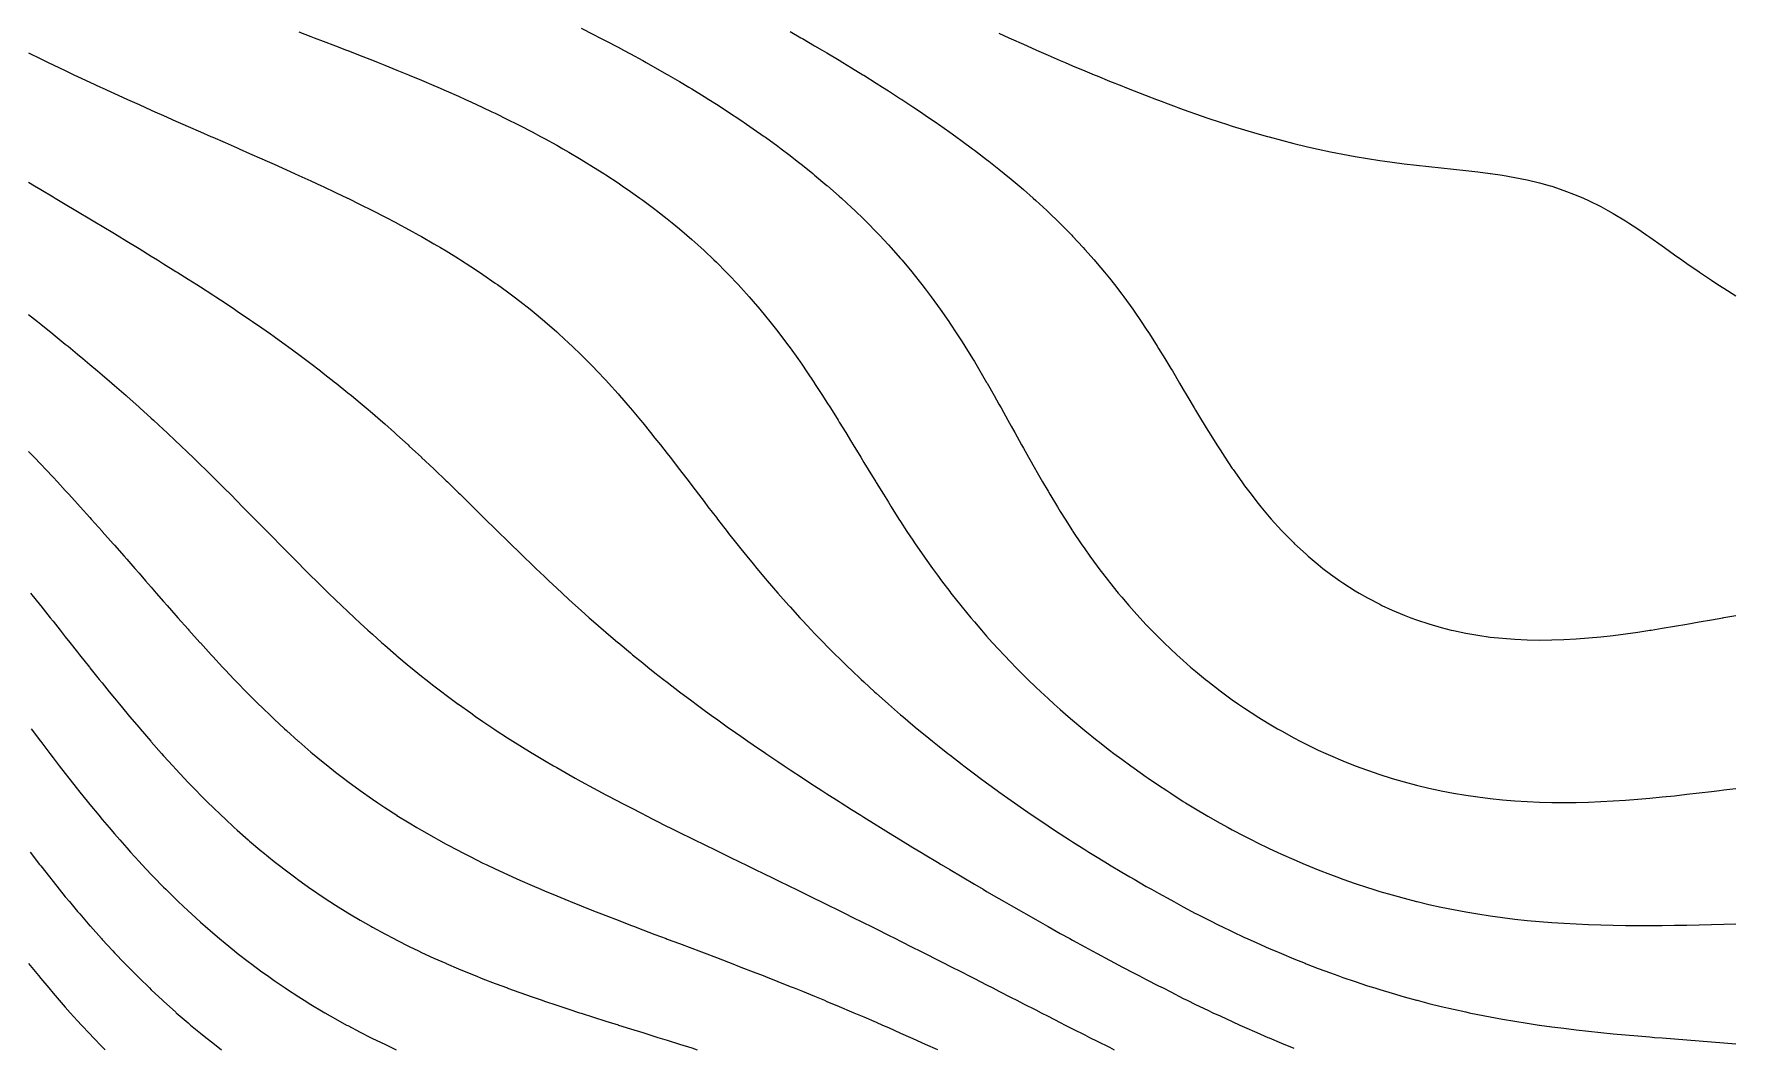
# Model space of a CAD drawing. Extents: x 1412622.5 to 1412673.9, y 4931530.8 to 4931599.9.
# Drawn here: x 1412650.46 to 1412673.92, y 4931574.07 to 4931588.05 of the extents above; entities that cross this region are included whole.
import ezdxf

# ---------------------------------------------------------------- set-up
doc = ezdxf.new("R2010")
doc.units = 0
doc.layers.add('line', color=2, linetype='CONTINUOUS')

msp = doc.modelspace()

# ---------------------------------------------------------------- linework, layer by layer
at = {"layer": 'line'}
for points in [[(1412658.003135, 4931588.133599), (1412658.172414, 4931588.048028), (1412658.259563, 4931588.003497), (1412658.341693, 4931587.96086), (1412658.510972, 4931587.872011), (1412658.583864, 4931587.833333), (1412658.680251, 4931587.78126), (1412658.84953, 4931587.688862), (1412658.89607, 4931587.66317), (1412659.018809, 4931587.594033), (1412659.188088, 4931587.49781), (1412659.19644, 4931587.493007), (1412659.357367, 4931587.398367), (1412659.484664, 4931587.322844), (1412659.526646, 4931587.297326), (1412659.695925, 4931587.193334), (1412659.761482, 4931587.152681), (1412659.865204, 4931587.086635), (1412660.027248, 4931586.982517), (1412660.034483, 4931586.977735), (1412660.203762, 4931586.864706), (1412660.281499, 4931586.812354), (1412660.373041, 4931586.748783), (1412660.525195, 4931586.642191), (1412660.54232, 4931586.629798), (1412660.711599, 4931586.506197), (1412660.75802, 4931586.472028), (1412660.880878, 4931586.378393), (1412660.980484, 4931586.301865), (1412661.050157, 4931586.246343), (1412661.192853, 4931586.131702), (1412661.219436, 4931586.109514), (1412661.388715, 4931585.967105), (1412661.395286, 4931585.961538), (1412661.557994, 4931585.818025), (1412661.588004, 4931585.791375), (1412661.727273, 4931585.662404), (1412661.771449, 4931585.621212), (1412661.896552, 4931585.499426), (1412661.945925, 4931585.451049), (1412662.065831, 4931585.328236), (1412662.111785, 4931585.280886), (1412662.23511, 4931585.147939), (1412662.269439, 4931585.110723), (1412662.404389, 4931584.957548), (1412662.419279, 4931584.940559), (1412662.561754, 4931584.770396), (1412662.573668, 4931584.755516), (1412662.697388, 4931584.600233), (1412662.742947, 4931584.540412), (1412662.826621, 4931584.43007), (1412662.912226, 4931584.312074), (1412662.94994, 4931584.259907), (1412663.067871, 4931584.089744), (1412663.081505, 4931584.0693), (1412663.181068, 4931583.91958), (1412663.250784, 4931583.810652), (1412663.289894, 4931583.749417), (1412663.394959, 4931583.579254), (1412663.420063, 4931583.537395), (1412663.496935, 4931583.409091), (1412663.589342, 4931583.250542), (1412663.59611, 4931583.238928), (1412663.693401, 4931583.068765), (1412663.758621, 4931582.952658), (1412663.789018, 4931582.898601), (1412663.883695, 4931582.728438), (1412663.9279, 4931582.648531), (1412663.977941, 4931582.558275), (1412664.072201, 4931582.388112), (1412664.097179, 4931582.343275), (1412664.167239, 4931582.217949), (1412664.26317, 4931582.047786), (1412664.266458, 4931582.04205), (1412664.36115, 4931581.877622), (1412664.435737, 4931581.75039), (1412664.461057, 4931581.707459), (1412664.56382, 4931581.537296), (1412664.605016, 4931581.470883), (1412664.669861, 4931581.367133), (1412664.774295, 4931581.204826), (1412664.779394, 4931581.19697), (1412664.893629, 4931581.026807), (1412664.943574, 4931580.95492), (1412665.012558, 4931580.856643), (1412665.112853, 4931580.718834), (1412665.136674, 4931580.68648), (1412665.266834, 4931580.516317), (1412665.282132, 4931580.497086), (1412665.403783, 4931580.346154), (1412665.451411, 4931580.289336), (1412665.547823, 4931580.175991), (1412665.62069, 4931580.093666), (1412665.69971, 4931580.005828), (1412665.789969, 4931579.909402), (1412665.860221, 4931579.835664), (1412665.959248, 4931579.735759), (1412666.030253, 4931579.665501), (1412666.128527, 4931579.572001), (1412666.209248, 4931579.495338), (1412666.297806, 4931579.414268), (1412666.399356, 4931579.325175), (1412666.467085, 4931579.267962), (1412666.604115, 4931579.155012), (1412666.636364, 4931579.129395), (1412666.805643, 4931578.998486), (1412666.823801, 4931578.984848), (1412666.974922, 4931578.87535), (1412667.061235, 4931578.814685), (1412667.144201, 4931578.758364), (1412667.31348, 4931578.647141), (1412667.317616, 4931578.644522), (1412667.482759, 4931578.543388), (1412667.599737, 4931578.474359), (1412667.652038, 4931578.444474), (1412667.821317, 4931578.351659), (1412667.911743, 4931578.304196), (1412667.990596, 4931578.264062), (1412668.159875, 4931578.181856), (1412668.263404, 4931578.134033), (1412668.329154, 4931578.104536), (1412668.498433, 4931578.03263), (1412668.667712, 4931577.964648), (1412668.669781, 4931577.963869), (1412668.836991, 4931577.902669), (1412669.00627, 4931577.844631), (1412669.165752, 4931577.793706), (1412669.175549, 4931577.790658), (1412669.344828, 4931577.742118), (1412669.514107, 4931577.697464), (1412669.683386, 4931577.656715), (1412669.835884, 4931577.623543), (1412669.852665, 4931577.619979), (1412670.021944, 4931577.587941), (1412670.191223, 4931577.559648), (1412670.360502, 4931577.535029), (1412670.529781, 4931577.514031), (1412670.69906, 4931577.496591), (1412670.868339, 4931577.482617), (1412671.037618, 4931577.471996), (1412671.206897, 4931577.464608), (1412671.376176, 4931577.460348), (1412671.545455, 4931577.459052), (1412671.714734, 4931577.460579), (1412671.884013, 4931577.464757), (1412672.053292, 4931577.471421), (1412672.222571, 4931577.480366), (1412672.39185, 4931577.491429), (1412672.561129, 4931577.504386), (1412672.730408, 4931577.519041), (1412672.899687, 4931577.535183), (1412673.068966, 4931577.552603), (1412673.238245, 4931577.571081), (1412673.407524, 4931577.590397), (1412673.576803, 4931577.61035), (1412673.686688, 4931577.623543), (1412673.746082, 4931577.630856), (1412673.915361, 4931577.651812)], [(1412654.109718, 4931588.083125), (1412654.278997, 4931588.019534), (1412654.321574, 4931588.003497), (1412654.448276, 4931587.95531), (1412654.617555, 4931587.890751), (1412654.767669, 4931587.833333), (1412654.786834, 4931587.825919), (1412654.956113, 4931587.759947), (1412655.125392, 4931587.693609), (1412655.202417, 4931587.66317), (1412655.294671, 4931587.626221), (1412655.46395, 4931587.557783), (1412655.622766, 4931587.493007), (1412655.633229, 4931587.488674), (1412655.802508, 4931587.417631), (1412655.971787, 4931587.345835), (1412656.025245, 4931587.322844), (1412656.141066, 4931587.272154), (1412656.310345, 4931587.197061), (1412656.408963, 4931587.152681), (1412656.479624, 4931587.120263), (1412656.648903, 4931587.041343), (1412656.773222, 4931586.982517), (1412656.818182, 4931586.960791), (1412656.987461, 4931586.877518), (1412657.117843, 4931586.812354), (1412657.15674, 4931586.792464), (1412657.326019, 4931586.704277), (1412657.443203, 4931586.642191), (1412657.495298, 4931586.613898), (1412657.664577, 4931586.52022), (1412657.750112, 4931586.472028), (1412657.833856, 4931586.423567), (1412658.003135, 4931586.323785), (1412658.039626, 4931586.301865), (1412658.172414, 4931586.219801), (1412658.312384, 4931586.131702), (1412658.341693, 4931586.112695), (1412658.510972, 4931586.000751), (1412658.569178, 4931585.961538), (1412658.680251, 4931585.884315), (1412658.811433, 4931585.791375), (1412658.84953, 4931585.763487), (1412659.018809, 4931585.637191), (1412659.039827, 4931585.621212), (1412659.188088, 4931585.504579), (1412659.25488, 4931585.451049), (1412659.357367, 4931585.365967), (1412659.457973, 4931585.280886), (1412659.526646, 4931585.220686), (1412659.649792, 4931585.110723), (1412659.695925, 4931585.067991), (1412659.831011, 4931584.940559), (1412659.865204, 4931584.907096), (1412660.002383, 4931584.770396), (1412660.034483, 4931584.737207), (1412660.164632, 4931584.600233), (1412660.203762, 4931584.557514), (1412660.318494, 4931584.43007), (1412660.373041, 4931584.367253), (1412660.464693, 4931584.259907), (1412660.54232, 4931584.165737), (1412660.603961, 4931584.089744), (1412660.711599, 4931583.952477), (1412660.736992, 4931583.91958), (1412660.864259, 4931583.749417), (1412660.880878, 4931583.726542), (1412660.986274, 4931583.579254), (1412661.050157, 4931583.487568), (1412661.10405, 4931583.409091), (1412661.218213, 4931583.238928), (1412661.219436, 4931583.23707), (1412661.328708, 4931583.068765), (1412661.388715, 4931582.974849), (1412661.436812, 4931582.898601), (1412661.542948, 4931582.728438), (1412661.557994, 4931582.704159), (1412661.647332, 4931582.558275), (1412661.727273, 4931582.427415), (1412661.75102, 4931582.388112), (1412661.854101, 4931582.217949), (1412661.896552, 4931582.148368), (1412661.957311, 4931582.047786), (1412662.061292, 4931581.877622), (1412662.065831, 4931581.870316), (1412662.166068, 4931581.707459), (1412662.23511, 4931581.59749), (1412662.272602, 4931581.537296), (1412662.381138, 4931581.367133), (1412662.404389, 4931581.331653), (1412662.49203, 4931581.19697), (1412662.573668, 4931581.075227), (1412662.605944, 4931581.026807), (1412662.723113, 4931580.856643), (1412662.742947, 4931580.828824), (1412662.843929, 4931580.68648), (1412662.912226, 4931580.593645), (1412662.968888, 4931580.516317), (1412663.081505, 4931580.368317), (1412663.098317, 4931580.346154), (1412663.232523, 4931580.175991), (1412663.250784, 4931580.15373), (1412663.371862, 4931580.005828), (1412663.420063, 4931579.949247), (1412663.516718, 4931579.835664), (1412663.589342, 4931579.753651), (1412663.667399, 4931579.665501), (1412663.758621, 4931579.566495), (1412663.824243, 4931579.495338), (1412663.9279, 4931579.387251), (1412663.987546, 4931579.325175), (1412664.097179, 4931579.215404), (1412664.15768, 4931579.155012), (1412664.266458, 4931579.050458), (1412664.33499, 4931578.984848), (1412664.435737, 4931578.891902), (1412664.519863, 4931578.814685), (1412664.605016, 4931578.739287), (1412664.712693, 4931578.644522), (1412664.774295, 4931578.592165), (1412664.913915, 4931578.474359), (1412664.943574, 4931578.450163), (1412665.112853, 4931578.313225), (1412665.124125, 4931578.304196), (1412665.282132, 4931578.181659), (1412665.344216, 4931578.134033), (1412665.451411, 4931578.054317), (1412665.574503, 4931577.963869), (1412665.62069, 4931577.930926), (1412665.789969, 4931577.811819), (1412665.816105, 4931577.793706), (1412665.959248, 4931577.697279), (1412666.070475, 4931577.623543), (1412666.128527, 4931577.58608), (1412666.297806, 4931577.474068), (1412666.331087, 4931577.45338), (1412666.467085, 4931577.370964), (1412666.61486, 4931577.283217), (1412666.636364, 4931577.270753), (1412666.805643, 4931577.174938), (1412666.917633, 4931577.113054), (1412666.974922, 4931577.082101), (1412667.144201, 4931576.993059), (1412667.242313, 4931576.94289), (1412667.31348, 4931576.907258), (1412667.482759, 4931576.825058), (1412667.59404, 4931576.772727), (1412667.652038, 4931576.745981), (1412667.821317, 4931576.670632), (1412667.979779, 4931576.602564), (1412667.990596, 4931576.598), (1412668.159875, 4931576.529487), (1412668.329154, 4931576.463674), (1412668.413326, 4931576.432401), (1412668.498433, 4931576.401293), (1412668.667712, 4931576.342331), (1412668.836991, 4931576.286186), (1412668.913281, 4931576.262238), (1412669.00627, 4931576.233468), (1412669.175549, 4931576.184043), (1412669.344828, 4931576.137482), (1412669.514107, 4931576.093792), (1412669.521268, 4931576.092075), (1412669.683386, 4931576.05368), (1412669.852665, 4931576.016423), (1412670.021944, 4931575.981959), (1412670.191223, 4931575.95027), (1412670.357088, 4931575.921911), (1412670.360502, 4931575.921334), (1412670.529781, 4931575.895529), (1412670.69906, 4931575.872312), (1412670.868339, 4931575.851632), (1412671.037618, 4931575.833413), (1412671.206897, 4931575.817564), (1412671.376176, 4931575.803987), (1412671.545455, 4931575.792597), (1412671.714734, 4931575.783271), (1412671.884013, 4931575.775889), (1412672.053292, 4931575.770315), (1412672.222571, 4931575.766413), (1412672.39185, 4931575.76404), (1412672.561129, 4931575.763029), (1412672.730408, 4931575.763229), (1412672.899687, 4931575.764459), (1412673.068966, 4931575.766557), (1412673.238245, 4931575.769344), (1412673.407524, 4931575.772613), (1412673.576803, 4931575.776204), (1412673.746082, 4931575.779921), (1412673.915361, 4931575.783566)], [(1412660.880878, 4931588.088595), (1412661.029698, 4931588.003497), (1412661.050157, 4931587.991519), (1412661.219436, 4931587.89255), (1412661.320967, 4931587.833333), (1412661.388715, 4931587.792771), (1412661.557994, 4931587.691664), (1412661.605865, 4931587.66317), (1412661.727273, 4931587.588778), (1412661.884034, 4931587.493007), (1412661.896552, 4931587.485117), (1412662.065831, 4931587.378868), (1412662.155442, 4931587.322844), (1412662.23511, 4931587.271303), (1412662.404389, 4931587.162237), (1412662.419317, 4931587.152681), (1412662.573668, 4931587.050116), (1412662.675858, 4931586.982517), (1412662.742947, 4931586.93635), (1412662.912226, 4931586.820411), (1412662.924083, 4931586.812354), (1412663.081505, 4931586.700719), (1412663.164473, 4931586.642191), (1412663.250784, 4931586.578502), (1412663.395859, 4931586.472028), (1412663.420063, 4931586.453403), (1412663.589342, 4931586.324059), (1412663.618616, 4931586.301865), (1412663.758621, 4931586.190208), (1412663.832459, 4931586.131702), (1412663.9279, 4931586.05198), (1412664.036884, 4931585.961538), (1412664.097179, 4931585.908683), (1412664.231935, 4931585.791375), (1412664.266458, 4931585.759563), (1412664.417675, 4931585.621212), (1412664.435737, 4931585.603693), (1412664.594335, 4931585.451049), (1412664.605016, 4931585.440134), (1412664.762107, 4931585.280886), (1412664.774295, 4931585.267751), (1412664.921293, 4931585.110723), (1412664.943574, 4931585.0854), (1412665.07223, 4931584.940559), (1412665.112853, 4931584.891889), (1412665.215316, 4931584.770396), (1412665.282132, 4931584.686088), (1412665.35095, 4931584.600233), (1412665.451411, 4931584.466956), (1412665.479559, 4931584.43007), (1412665.60225, 4931584.259907), (1412665.62069, 4931584.232961), (1412665.720046, 4931584.089744), (1412665.789969, 4931583.98346), (1412665.832624, 4931583.91958), (1412665.941121, 4931583.749417), (1412665.959248, 4931583.719925), (1412666.047166, 4931583.579254), (1412666.128527, 4931583.444088), (1412666.149456, 4931583.409091), (1412666.249054, 4931583.238928), (1412666.297806, 4931583.154137), (1412666.349102, 4931583.068765), (1412666.449915, 4931582.898601), (1412666.467085, 4931582.86956), (1412666.552455, 4931582.728438), (1412666.636364, 4931582.589495), (1412666.655698, 4931582.558275), (1412666.762302, 4931582.388112), (1412666.805643, 4931582.319918), (1412666.872278, 4931582.217949), (1412666.974922, 4931582.063825), (1412666.985931, 4931582.047786), (1412667.107474, 4931581.877622), (1412667.144201, 4931581.826895), (1412667.233608, 4931581.707459), (1412667.31348, 4931581.604362), (1412667.367346, 4931581.537296), (1412667.482759, 4931581.399023), (1412667.51044, 4931581.367133), (1412667.652038, 4931581.210606), (1412667.664908, 4931581.19697), (1412667.821317, 4931581.038405), (1412667.833294, 4931581.026807), (1412667.990596, 4931580.881249), (1412668.018541, 4931580.856643), (1412668.159875, 4931580.737894), (1412668.224446, 4931580.68648), (1412668.329154, 4931580.606963), (1412668.455606, 4931580.516317), (1412668.498433, 4931580.487042), (1412668.667712, 4931580.378552), (1412668.721883, 4931580.346154), (1412668.836991, 4931580.280514), (1412669.00627, 4931580.190886), (1412669.03686, 4931580.175991), (1412669.175549, 4931580.111583), (1412669.344828, 4931580.039658), (1412669.432753, 4931580.005828), (1412669.514107, 4931579.97595), (1412669.683386, 4931579.920285), (1412669.852665, 4931579.870986), (1412669.991744, 4931579.835664), (1412670.021944, 4931579.828337), (1412670.191223, 4931579.793273), (1412670.360502, 4931579.76399), (1412670.529781, 4931579.740344), (1412670.69906, 4931579.722185), (1412670.868339, 4931579.709284), (1412671.037618, 4931579.701418), (1412671.206897, 4931579.698315), (1412671.376176, 4931579.699711), (1412671.545455, 4931579.705269), (1412671.714734, 4931579.714689), (1412671.884013, 4931579.727633), (1412672.053292, 4931579.743739), (1412672.222571, 4931579.762684), (1412672.39185, 4931579.784077), (1412672.561129, 4931579.8076), (1412672.730408, 4931579.832855), (1412672.748155, 4931579.835664), (1412672.899687, 4931579.860413), (1412673.068966, 4931579.889119), (1412673.238245, 4931579.918542), (1412673.407524, 4931579.948369), (1412673.576803, 4931579.978309), (1412673.733327, 4931580.005828), (1412673.746082, 4931580.008125), (1412673.915361, 4931580.038302)], [(1412663.758621, 4931588.065605), (1412663.897102, 4931588.003497), (1412663.9279, 4931587.989163), (1412664.097179, 4931587.912707), (1412664.266458, 4931587.838077), (1412664.277608, 4931587.833333), (1412664.435737, 4931587.763167), (1412664.605016, 4931587.690045), (1412664.669454, 4931587.66317), (1412664.774295, 4931587.617389), (1412664.943574, 4931587.545878), (1412665.072949, 4931587.493007), (1412665.112853, 4931587.475859), (1412665.282132, 4931587.406082), (1412665.451411, 4931587.338514), (1412665.492566, 4931587.322844), (1412665.62069, 4931587.27125), (1412665.789969, 4931587.205685), (1412665.932411, 4931587.152681), (1412665.959248, 4931587.142068), (1412666.128527, 4931587.078669), (1412666.297806, 4931587.014379), (1412666.390855, 4931586.982517), (1412666.467085, 4931586.954598), (1412666.636364, 4931586.89601), (1412666.805643, 4931586.840131), (1412666.895194, 4931586.812354), (1412666.974922, 4931586.785717), (1412667.144201, 4931586.73278), (1412667.31348, 4931586.682708), (1412667.459536, 4931586.642191), (1412667.482759, 4931586.635199), (1412667.652038, 4931586.588507), (1412667.821317, 4931586.544823), (1412667.990596, 4931586.504176), (1412668.135855, 4931586.472028), (1412668.159875, 4931586.466205), (1412668.329154, 4931586.429423), (1412668.498433, 4931586.395644), (1412668.667712, 4931586.364796), (1412668.836991, 4931586.336768), (1412669.00627, 4931586.311398), (1412669.078068, 4931586.301865), (1412669.175549, 4931586.287515), (1412669.344828, 4931586.265194), (1412669.514107, 4931586.24478), (1412669.683386, 4931586.225809), (1412669.852665, 4931586.207751), (1412670.021944, 4931586.190067), (1412670.191223, 4931586.172022), (1412670.360502, 4931586.152876), (1412670.529781, 4931586.13186), (1412670.530937, 4931586.131702), (1412670.69906, 4931586.10618), (1412670.868339, 4931586.076538), (1412671.037618, 4931586.042132), (1412671.206897, 4931586.002077), (1412671.355271, 4931585.961538), (1412671.376176, 4931585.955311), (1412671.545455, 4931585.898111), (1412671.714734, 4931585.833386), (1412671.813066, 4931585.791375), (1412671.884013, 4931585.759078), (1412672.053292, 4931585.674388), (1412672.151106, 4931585.621212), (1412672.222571, 4931585.580744), (1412672.39185, 4931585.478189), (1412672.433911, 4931585.451049), (1412672.561129, 4931585.367658), (1412672.688253, 4931585.280886), (1412672.730408, 4931585.252163), (1412672.899687, 4931585.132653), (1412672.92977, 4931585.110723), (1412673.068966, 4931585.01169), (1412673.167671, 4931584.940559), (1412673.238245, 4931584.891631), (1412673.407524, 4931584.77371), (1412673.412195, 4931584.770396), (1412673.576803, 4931584.659605), (1412673.665833, 4931584.600233), (1412673.746082, 4931584.549857), (1412673.915361, 4931584.444785)], [(1412650.38558, 4931587.795882), (1412650.554859, 4931587.712486), (1412650.656579, 4931587.66317), (1412650.724138, 4931587.630222), (1412650.893417, 4931587.549022), (1412651.011924, 4931587.493007), (1412651.062696, 4931587.468826), (1412651.231975, 4931587.389511), (1412651.376178, 4931587.322844), (1412651.401254, 4931587.311142), (1412651.570533, 4931587.233437), (1412651.739812, 4931587.156621), (1412651.748637, 4931587.152681), (1412651.909091, 4931587.080215), (1412652.07837, 4931587.004568), (1412652.128393, 4931586.982517), (1412652.247649, 4931586.929257), (1412652.416928, 4931586.854431), (1412652.513125, 4931586.812354), (1412652.586207, 4931586.779904), (1412652.755486, 4931586.705504), (1412652.900592, 4931586.642191), (1412652.924765, 4931586.631466), (1412653.094044, 4931586.557079), (1412653.263323, 4931586.482989), (1412653.288566, 4931586.472028), (1412653.432602, 4931586.408294), (1412653.601881, 4931586.333573), (1412653.673979, 4931586.301865), (1412653.77116, 4931586.258234), (1412653.940439, 4931586.182329), (1412654.053316, 4931586.131702), (1412654.109718, 4931586.105838), (1412654.278997, 4931586.028176), (1412654.423661, 4931585.961538), (1412654.448276, 4931585.949926), (1412654.617555, 4931585.869855), (1412654.782193, 4931585.791375), (1412654.786834, 4931585.789106), (1412654.956113, 4931585.70592), (1412655.125392, 4931585.621856), (1412655.126678, 4931585.621212), (1412655.294671, 4931585.534799), (1412655.455384, 4931585.451049), (1412655.46395, 4931585.446457), (1412655.633229, 4931585.354686), (1412655.767307, 4931585.280886), (1412655.802508, 4931585.26093), (1412655.971787, 4931585.163565), (1412656.062147, 4931585.110723), (1412656.141066, 4931585.063139), (1412656.310345, 4931584.959245), (1412656.340265, 4931584.940559), (1412656.479624, 4931584.850763), (1412656.601858, 4931584.770396), (1412656.648903, 4931584.738466), (1412656.818182, 4931584.621275), (1412656.847973, 4931584.600233), (1412656.987461, 4931584.49849), (1412657.079245, 4931584.43007), (1412657.15674, 4931584.370424), (1412657.297207, 4931584.259907), (1412657.326019, 4931584.236513), (1412657.495298, 4931584.09598), (1412657.502648, 4931584.089744), (1412657.664577, 4931583.948052), (1412657.696382, 4931583.91958), (1412657.833856, 4931583.792831), (1412657.879883, 4931583.749417), (1412658.003135, 4931583.629852), (1412658.054138, 4931583.579254), (1412658.172414, 4931583.458819), (1412658.22017, 4931583.409091), (1412658.341693, 4931583.27952), (1412658.378929, 4931583.238928), (1412658.510972, 4931583.091985), (1412658.53139, 4931583.068765), (1412658.678402, 4931582.898601), (1412658.680251, 4931582.896432), (1412658.820419, 4931582.728438), (1412658.84953, 4931582.69319), (1412658.958678, 4931582.558275), (1412659.018809, 4931582.483487), (1412659.093969, 4931582.388112), (1412659.188088, 4931582.268453), (1412659.227049, 4931582.217949), (1412659.357367, 4931582.049461), (1412659.358638, 4931582.047786), (1412659.488751, 4931581.877622), (1412659.526646, 4931581.828609), (1412659.618653, 4931581.707459), (1412659.695925, 4931581.607258), (1412659.748958, 4931581.537296), (1412659.865204, 4931581.386903), (1412659.880235, 4931581.367133), (1412660.01264, 4931581.19697), (1412660.034483, 4931581.169626), (1412660.1468, 4931581.026807), (1412660.203762, 4931580.95648), (1412660.283419, 4931580.856643), (1412660.373041, 4931580.747889), (1412660.422925, 4931580.68648), (1412660.54232, 4931580.544497), (1412660.565698, 4931580.516317), (1412660.711599, 4931580.346734), (1412660.712092, 4931580.346154), (1412660.862133, 4931580.175991), (1412660.880878, 4931580.155545), (1412661.016481, 4931580.005828), (1412661.050157, 4931579.9701), (1412661.175398, 4931579.835664), (1412661.219436, 4931579.790262), (1412661.339138, 4931579.665501), (1412661.388715, 4931579.615884), (1412661.507898, 4931579.495338), (1412661.557994, 4931579.446681), (1412661.681875, 4931579.325175), (1412661.727273, 4931579.282396), (1412661.861213, 4931579.155012), (1412661.896552, 4931579.122711), (1412662.046089, 4931578.984848), (1412662.065831, 4931578.967343), (1412662.23511, 4931578.816018), (1412662.236589, 4931578.814685), (1412662.404389, 4931578.669157), (1412662.432602, 4931578.644522), (1412662.573668, 4931578.525819), (1412662.634444, 4931578.474359), (1412662.742947, 4931578.385744), (1412662.842245, 4931578.304196), (1412662.912226, 4931578.248687), (1412663.056081, 4931578.134033), (1412663.081505, 4931578.114439), (1412663.250784, 4931577.983397), (1412663.275918, 4931577.963869), (1412663.420063, 4931577.855423), (1412663.501875, 4931577.793706), (1412663.589342, 4931577.729728), (1412663.734242, 4931577.623543), (1412663.758621, 4931577.606197), (1412663.9279, 4931577.485589), (1412663.973094, 4931577.45338), (1412664.097179, 4931577.367386), (1412664.218719, 4931577.283217), (1412664.266458, 4931577.251021), (1412664.435737, 4931577.137044), (1412664.471457, 4931577.113054), (1412664.605016, 4931577.025563), (1412664.731687, 4931576.94289), (1412664.774295, 4931576.915732), (1412664.943574, 4931576.808324), (1412665, 4931576.772727), (1412665.112853, 4931576.70309), (1412665.276892, 4931576.602564), (1412665.282132, 4931576.599419), (1412665.451411, 4931576.498627), (1412665.563661, 4931576.432401), (1412665.62069, 4931576.399394), (1412665.789969, 4931576.30245), (1412665.861028, 4931576.262238), (1412665.959248, 4931576.207634), (1412666.128527, 4931576.114724), (1412666.167982, 4931576.092075), (1412666.297806, 4931576.018666), (1412666.467085, 4931575.92998), (1412666.48277, 4931575.921911), (1412666.636364, 4931575.844068), (1412666.805643, 4931575.759817), (1412666.822207, 4931575.751748), (1412666.974922, 4931575.678342), (1412667.144201, 4931575.598668), (1412667.1814, 4931575.581585), (1412667.31348, 4931575.521655), (1412667.482759, 4931575.4467), (1412667.564641, 4931575.411422), (1412667.652038, 4931575.374163), (1412667.821317, 4931575.30404), (1412667.977359, 4931575.241259), (1412667.990596, 4931575.235981), (1412668.159875, 4931575.17076), (1412668.329154, 4931575.107629), (1412668.43071, 4931575.071096), (1412668.498433, 4931575.046911), (1412668.667712, 4931574.988776), (1412668.836991, 4931574.932829), (1412668.937666, 4931574.900932), (1412669.00627, 4931574.879318), (1412669.175549, 4931574.828365), (1412669.344828, 4931574.779625), (1412669.514107, 4931574.733101), (1412669.523072, 4931574.730769), (1412669.683386, 4931574.689217), (1412669.852665, 4931574.647534), (1412670.021944, 4931574.608014), (1412670.191223, 4931574.570636), (1412670.239602, 4931574.560606), (1412670.360502, 4931574.535577), (1412670.529781, 4931574.502646), (1412670.69906, 4931574.471693), (1412670.868339, 4931574.442675), (1412671.037618, 4931574.415499), (1412671.204678, 4931574.390443), (1412671.206897, 4931574.39011), (1412671.376176, 4931574.366578), (1412671.545455, 4931574.344615), (1412671.714734, 4931574.324129), (1412671.884013, 4931574.305011), (1412672.053292, 4931574.287129), (1412672.222571, 4931574.270359), (1412672.39185, 4931574.254572), (1412672.561129, 4931574.239621), (1412672.730408, 4931574.22535), (1412672.793307, 4931574.22028), (1412672.899687, 4931574.21166), (1412673.068966, 4931574.198345), (1412673.238245, 4931574.185226), (1412673.407524, 4931574.17213), (1412673.576803, 4931574.158875), (1412673.746082, 4931574.145284), (1412673.915361, 4931574.131166)], [(1412650.38558, 4931586.01065), (1412650.468643, 4931585.961538), (1412650.554859, 4931585.909788), (1412650.724138, 4931585.808999), (1412650.754099, 4931585.791375), (1412650.893417, 4931585.708048), (1412651.039387, 4931585.621212), (1412651.062696, 4931585.607094), (1412651.231975, 4931585.505755), (1412651.323957, 4931585.451049), (1412651.401254, 4931585.404168), (1412651.570533, 4931585.302206), (1412651.606284, 4931585.280886), (1412651.739812, 4931585.199563), (1412651.886193, 4931585.110723), (1412651.909091, 4931585.096516), (1412652.07837, 4931584.992499), (1412652.163274, 4931584.940559), (1412652.247649, 4931584.887718), (1412652.416928, 4931584.782065), (1412652.435788, 4931584.770396), (1412652.586207, 4931584.675006), (1412652.704249, 4931584.600233), (1412652.755486, 4931584.566935), (1412652.924765, 4931584.457371), (1412652.967133, 4931584.43007), (1412653.094044, 4931584.346101), (1412653.224233, 4931584.259907), (1412653.263323, 4931584.233319), (1412653.432602, 4931584.118497), (1412653.475063, 4931584.089744), (1412653.601881, 4931584.001488), (1412653.719302, 4931583.91958), (1412653.77116, 4931583.882395), (1412653.940439, 4931583.760856), (1412653.956389, 4931583.749417), (1412654.109718, 4931583.636391), (1412654.186915, 4931583.579254), (1412654.278997, 4931583.509229), (1412654.410124, 4931583.409091), (1412654.448276, 4931583.379176), (1412654.617555, 4931583.245923), (1412654.62642, 4931583.238928), (1412654.786834, 4931583.109117), (1412654.836405, 4931583.068765), (1412654.956113, 4931582.968978), (1412655.040015, 4931582.898601), (1412655.125392, 4931582.825393), (1412655.23771, 4931582.728438), (1412655.294671, 4931582.678287), (1412655.430077, 4931582.558275), (1412655.46395, 4931582.527724), (1412655.617698, 4931582.388112), (1412655.633229, 4931582.373799), (1412655.801183, 4931582.217949), (1412655.802508, 4931582.216706), (1412655.971787, 4931582.056773), (1412655.981223, 4931582.047786), (1412656.141066, 4931581.894412), (1412656.158422, 4931581.877622), (1412656.310345, 4931581.730114), (1412656.333491, 4931581.707459), (1412656.479624, 4931581.564429), (1412656.507117, 4931581.537296), (1412656.648903, 4931581.397908), (1412656.679957, 4931581.367133), (1412656.818182, 4931581.231222), (1412656.852735, 4931581.19697), (1412656.987461, 4931581.06496), (1412657.026086, 4931581.026807), (1412657.15674, 4931580.899738), (1412657.200704, 4931580.856643), (1412657.326019, 4931580.736116), (1412657.37721, 4931580.68648), (1412657.495298, 4931580.574513), (1412657.556193, 4931580.516317), (1412657.664577, 4931580.415335), (1412657.738249, 4931580.346154), (1412657.833856, 4931580.258859), (1412657.923911, 4931580.175991), (1412658.003135, 4931580.105267), (1412658.113671, 4931580.005828), (1412658.172414, 4931579.954672), (1412658.307991, 4931579.835664), (1412658.341693, 4931579.807076), (1412658.507305, 4931579.665501), (1412658.510972, 4931579.662476), (1412658.680251, 4931579.52162), (1412658.711564, 4931579.495338), (1412658.84953, 4931579.383737), (1412658.921302, 4931579.325175), (1412659.018809, 4931579.248542), (1412659.136782, 4931579.155012), (1412659.188088, 4931579.115855), (1412659.357367, 4931578.985479), (1412659.358177, 4931578.984848), (1412659.526646, 4931578.858635), (1412659.584754, 4931578.814685), (1412659.695925, 4931578.733744), (1412659.817286, 4931578.644522), (1412659.865204, 4931578.610592), (1412660.034483, 4931578.4895), (1412660.055408, 4931578.474359), (1412660.203762, 4931578.370926), (1412660.298519, 4931578.304196), (1412660.373041, 4931578.253578), (1412660.54232, 4931578.137422), (1412660.547198, 4931578.134033), (1412660.711599, 4931578.023767), (1412660.799992, 4931577.963869), (1412660.880878, 4931577.910908), (1412661.050157, 4931577.798915), (1412661.057931, 4931577.793706), (1412661.219436, 4931577.689018), (1412661.319439, 4931577.623543), (1412661.388715, 4931577.579608), (1412661.557994, 4931577.471093), (1412661.58531, 4931577.45338), (1412661.727273, 4931577.36408), (1412661.854604, 4931577.283217), (1412661.896552, 4931577.25734), (1412662.065831, 4931577.151796), (1412662.127362, 4931577.113054), (1412662.23511, 4931577.047052), (1412662.403706, 4931576.94289), (1412662.404389, 4931576.94248), (1412662.573668, 4931576.839539), (1412662.682703, 4931576.772727), (1412662.742947, 4931576.736708), (1412662.912226, 4931576.634681), (1412662.965117, 4931576.602564), (1412663.081505, 4931576.5335), (1412663.250784, 4931576.432455), (1412663.420063, 4931576.332887), (1412663.539632, 4931576.262238), (1412663.589342, 4931576.233451), (1412663.758621, 4931576.134964), (1412663.832078, 4931576.092075), (1412663.9279, 4931576.03716), (1412664.097179, 4931575.939908), (1412664.128441, 4931575.921911), (1412664.266458, 4931575.843815), (1412664.429063, 4931575.751748), (1412664.435737, 4931575.748029), (1412664.605016, 4931575.653669), (1412664.734513, 4931575.581585), (1412664.774295, 4931575.559759), (1412664.943574, 4931575.467068), (1412665.045533, 4931575.411422), (1412665.112853, 4931575.375159), (1412665.282132, 4931575.28436), (1412665.362932, 4931575.241259), (1412665.451411, 4931575.194611), (1412665.62069, 4931575.105946), (1412665.687747, 4931575.071096), (1412665.789969, 4931575.018519), (1412665.959248, 4931574.932226), (1412666.021268, 4931574.900932), (1412666.128527, 4931574.847298), (1412666.297806, 4931574.757115), (1412666.351789, 4931574.730769), (1412666.467085, 4931574.674929), (1412666.636364, 4931574.594058), (1412666.707489, 4931574.560606), (1412666.805643, 4931574.514734), (1412666.974922, 4931574.436903), (1412667.077785, 4931574.390443), (1412667.144201, 4931574.360594), (1412667.31348, 4931574.285984), (1412667.465493, 4931574.22028), (1412667.482759, 4931574.212844), (1412667.652038, 4931574.141603), (1412667.821317, 4931574.071897)], [(1412650.38558, 4931584.186004), (1412650.508321, 4931584.089744), (1412650.554859, 4931584.052441), (1412650.72113, 4931583.91958), (1412650.724138, 4931583.917122), (1412650.893417, 4931583.779792), (1412650.930991, 4931583.749417), (1412651.062696, 4931583.640444), (1412651.136887, 4931583.579254), (1412651.231975, 4931583.498948), (1412651.33874, 4931583.409091), (1412651.401254, 4931583.355194), (1412651.536605, 4931583.238928), (1412651.570533, 4931583.209074), (1412651.730593, 4931583.068765), (1412651.739812, 4931583.060487), (1412651.909091, 4931582.909298), (1412651.921129, 4931582.898601), (1412652.07837, 4931582.755514), (1412652.108248, 4931582.728438), (1412652.247649, 4931582.59913), (1412652.291893, 4931582.558275), (1412652.416928, 4931582.44018), (1412652.472319, 4931582.388112), (1412652.586207, 4931582.278716), (1412652.649796, 4931582.217949), (1412652.755486, 4931582.114866), (1412652.824645, 4931582.047786), (1412652.924765, 4931581.948813), (1412652.99721, 4931581.877622), (1412653.094044, 4931581.780811), (1412653.167887, 4931581.707459), (1412653.263323, 4931581.611191), (1412653.337082, 4931581.537296), (1412653.432602, 4931581.440344), (1412653.505256, 4931581.367133), (1412653.601881, 4931581.268702), (1412653.672857, 4931581.19697), (1412653.77116, 4931581.096807), (1412653.840427, 4931581.026807), (1412653.940439, 4931580.925183), (1412654.008487, 4931580.856643), (1412654.109718, 4931580.754426), (1412654.177642, 4931580.68648), (1412654.278997, 4931580.585117), (1412654.348472, 4931580.516317), (1412654.448276, 4931580.417814), (1412654.521635, 4931580.346154), (1412654.617555, 4931580.253047), (1412654.697812, 4931580.175991), (1412654.786834, 4931580.091295), (1412654.877689, 4931580.005828), (1412654.956113, 4931579.932948), (1412655.062044, 4931579.835664), (1412655.125392, 4931579.778328), (1412655.251602, 4931579.665501), (1412655.294671, 4931579.627658), (1412655.447187, 4931579.495338), (1412655.46395, 4931579.481076), (1412655.633229, 4931579.33898), (1412655.649882, 4931579.325175), (1412655.802508, 4931579.201488), (1412655.86059, 4931579.155012), (1412655.971787, 4931579.068178), (1412656.079846, 4931578.984848), (1412656.141066, 4931578.938854), (1412656.308475, 4931578.814685), (1412656.310345, 4931578.813336), (1412656.479624, 4931578.692704), (1412656.548021, 4931578.644522), (1412656.648903, 4931578.575488), (1412656.798444, 4931578.474359), (1412656.818182, 4931578.461401), (1412656.987461, 4931578.351413), (1412657.060858, 4931578.304196), (1412657.15674, 4931578.244375), (1412657.326019, 4931578.139765), (1412657.335355, 4931578.134033), (1412657.495298, 4931578.038858), (1412657.622303, 4931577.963869), (1412657.664577, 4931577.939677), (1412657.833856, 4931577.843293), (1412657.921347, 4931577.793706), (1412658.003135, 4931577.748775), (1412658.172414, 4931577.656081), (1412658.231904, 4931577.623543), (1412658.341693, 4931577.565329), (1412658.510972, 4931577.475685), (1412658.553007, 4931577.45338), (1412658.680251, 4931577.387878), (1412658.84953, 4931577.30067), (1412658.883234, 4931577.283217), (1412659.018809, 4931577.215054), (1412659.188088, 4931577.129695), (1412659.220841, 4931577.113054), (1412659.357367, 4931577.045645), (1412659.526646, 4931576.961618), (1412659.564011, 4931576.94289), (1412659.695925, 4931576.878575), (1412659.865204, 4931576.795412), (1412659.910869, 4931576.772727), (1412660.034483, 4931576.712922), (1412660.203762, 4931576.630253), (1412660.259764, 4931576.602564), (1412660.373041, 4931576.54794), (1412660.54232, 4931576.465414), (1412660.609165, 4931576.432401), (1412660.711599, 4931576.38299), (1412660.880878, 4931576.300341), (1412660.957893, 4931576.262238), (1412661.050157, 4931576.217595), (1412661.219436, 4931576.134618), (1412661.305083, 4931576.092075), (1412661.388715, 4931576.05139), (1412661.557994, 4931575.967941), (1412661.65016, 4931575.921911), (1412661.727273, 4931575.884139), (1412661.896552, 4931575.800116), (1412661.992803, 4931575.751748), (1412662.065831, 4931575.715704), (1412662.23511, 4931575.631074), (1412662.332956, 4931575.581585), (1412662.404389, 4931575.546046), (1412662.573668, 4931575.460821), (1412662.670741, 4931575.411422), (1412662.742947, 4931575.375229), (1412662.912226, 4931575.289465), (1412663.006475, 4931575.241259), (1412663.081505, 4931575.203403), (1412663.250784, 4931575.117193), (1412663.340563, 4931575.071096), (1412663.420063, 4931575.030778), (1412663.589342, 4931574.944268), (1412663.673569, 4931574.900932), (1412663.758621, 4931574.857652), (1412663.9279, 4931574.771011), (1412664.006116, 4931574.730769), (1412664.097179, 4931574.684373), (1412664.266458, 4931574.597788), (1412664.338916, 4931574.560606), (1412664.435737, 4931574.51134), (1412664.605016, 4931574.425027), (1412664.672763, 4931574.390443), (1412664.774295, 4931574.338986), (1412664.943574, 4931574.253186), (1412665.008551, 4931574.22028), (1412665.112853, 4931574.167776), (1412665.282132, 4931574.08274), (1412665.347269, 4931574.050117)], [(1412650.38558, 4931582.297994), (1412650.463517, 4931582.217949), (1412650.554859, 4931582.122056), (1412650.625968, 4931582.047786), (1412650.724138, 4931581.943029), (1412650.785785, 4931581.877622), (1412650.893417, 4931581.761004), (1412650.943152, 4931581.707459), (1412651.062696, 4931581.576139), (1412651.098302, 4931581.537296), (1412651.231975, 4931581.38864), (1412651.251464, 4931581.367133), (1412651.401254, 4931581.1988), (1412651.402897, 4931581.19697), (1412651.553352, 4931581.026807), (1412651.570533, 4931581.007069), (1412651.702739, 4931580.856643), (1412651.739812, 4931580.813865), (1412651.851359, 4931580.68648), (1412651.909091, 4931580.619739), (1412651.999561, 4931580.516317), (1412652.07837, 4931580.42528), (1412652.147698, 4931580.346154), (1412652.247649, 4931580.231127), (1412652.296181, 4931580.175991), (1412652.416928, 4931580.037992), (1412652.445458, 4931580.005828), (1412652.586207, 4931579.846555), (1412652.595974, 4931579.835664), (1412652.748431, 4931579.665501), (1412652.755486, 4931579.657632), (1412652.903378, 4931579.495338), (1412652.924765, 4931579.471922), (1412653.061123, 4931579.325175), (1412653.094044, 4931579.289905), (1412653.222268, 4931579.155012), (1412653.263323, 4931579.112109), (1412653.387461, 4931578.984848), (1412653.432602, 4931578.938985), (1412653.557432, 4931578.814685), (1412653.601881, 4931578.770904), (1412653.732922, 4931578.644522), (1412653.77116, 4931578.608113), (1412653.914766, 4931578.474359), (1412653.940439, 4931578.450791), (1412654.103842, 4931578.304196), (1412654.109718, 4931578.299008), (1412654.278997, 4931578.153138), (1412654.301709, 4931578.134033), (1412654.448276, 4931578.012979), (1412654.509214, 4931577.963869), (1412654.617555, 4931577.878241), (1412654.727266, 4931577.793706), (1412654.786834, 4931577.748732), (1412654.956113, 4931577.624232), (1412654.957074, 4931577.623543), (1412655.125392, 4931577.505517), (1412655.201748, 4931577.45338), (1412655.294671, 4931577.391325), (1412655.460997, 4931577.283217), (1412655.46395, 4931577.28134), (1412655.633229, 4931577.17655), (1412655.738589, 4931577.113054), (1412655.802508, 4931577.075409), (1412655.971787, 4931576.978295), (1412656.035067, 4931576.94289), (1412656.141066, 4931576.884952), (1412656.310345, 4931576.794755), (1412656.352652, 4931576.772727), (1412656.479624, 4931576.708138), (1412656.648903, 4931576.624058), (1412656.693084, 4931576.602564), (1412656.818182, 4931576.543087), (1412656.987461, 4931576.464303), (1412657.057267, 4931576.432401), (1412657.15674, 4931576.387948), (1412657.326019, 4931576.313617), (1412657.444917, 4931576.262238), (1412657.495298, 4931576.240935), (1412657.664577, 4931576.17025), (1412657.833856, 4931576.10054), (1412657.85456, 4931576.092075), (1412658.003135, 4931576.032591), (1412658.172414, 4931575.96543), (1412658.28277, 4931575.921911), (1412658.341693, 4931575.899136), (1412658.510972, 4931575.833836), (1412658.680251, 4931575.768778), (1412658.724458, 4931575.751748), (1412658.84953, 4931575.704471), (1412659.018809, 4931575.640366), (1412659.173662, 4931575.581585), (1412659.188088, 4931575.576206), (1412659.357367, 4931575.512513), (1412659.526646, 4931575.448483), (1412659.623726, 4931575.411422), (1412659.695925, 4931575.384309), (1412659.865204, 4931575.320006), (1412660.034483, 4931575.255113), (1412660.070086, 4931575.241259), (1412660.203762, 4931575.190026), (1412660.373041, 4931575.124334), (1412660.508438, 4931575.071096), (1412660.54232, 4931575.057956), (1412660.711599, 4931574.991179), (1412660.880878, 4931574.923519), (1412660.936427, 4931574.900932), (1412661.050157, 4931574.855259), (1412661.219436, 4931574.786215), (1412661.353346, 4931574.730769), (1412661.388715, 4931574.716287), (1412661.557994, 4931574.645727), (1412661.727273, 4931574.574177), (1412661.758818, 4931574.560606), (1412661.896552, 4931574.501934), (1412662.065831, 4931574.428786), (1412662.153229, 4931574.390443), (1412662.23511, 4931574.354828), (1412662.404389, 4931574.280079), (1412662.538048, 4931574.22028), (1412662.573668, 4931574.204462), (1412662.742947, 4931574.128158), (1412662.912226, 4931574.051009)], [(1412650.414766, 4931580.346154), (1412650.550379, 4931580.175991), (1412650.554859, 4931580.170307), (1412650.68589, 4931580.005828), (1412650.724138, 4931579.957207), (1412650.820848, 4931579.835664), (1412650.893417, 4931579.743463), (1412650.955543, 4931579.665501), (1412651.062696, 4931579.529799), (1412651.09027, 4931579.495338), (1412651.225507, 4931579.325175), (1412651.231975, 4931579.317005), (1412651.362144, 4931579.155012), (1412651.401254, 4931579.10613), (1412651.499846, 4931578.984848), (1412651.570533, 4931578.897684), (1412651.638987, 4931578.814685), (1412651.739812, 4931578.692394), (1412651.779995, 4931578.644522), (1412651.909091, 4931578.490958), (1412651.923312, 4931578.474359), (1412652.069666, 4931578.304196), (1412652.07837, 4931578.294127), (1412652.219656, 4931578.134033), (1412652.247649, 4931578.102505), (1412652.373453, 4931577.963869), (1412652.416928, 4931577.916326), (1412652.531657, 4931577.793706), (1412652.586207, 4931577.735936), (1412652.694901, 4931577.623543), (1412652.755486, 4931577.561558), (1412652.863895, 4931577.45338), (1412652.924765, 4931577.393356), (1412653.039416, 4931577.283217), (1412653.094044, 4931577.231406), (1412653.222274, 4931577.113054), (1412653.263323, 4931577.075686), (1412653.41338, 4931576.94289), (1412653.432602, 4931576.926126), (1412653.601881, 4931576.782764), (1412653.614092, 4931576.772727), (1412653.77116, 4931576.645627), (1412653.826037, 4931576.602564), (1412653.940439, 4931576.514214), (1412654.049779, 4931576.432401), (1412654.109718, 4931576.388275), (1412654.278997, 4931576.267632), (1412654.286819, 4931576.262238), (1412654.448276, 4931576.15272), (1412654.540728, 4931576.092075), (1412654.617555, 4931576.042502), (1412654.786834, 4931575.936944), (1412654.811768, 4931575.921911), (1412654.956113, 4931575.836312), (1412655.103777, 4931575.751748), (1412655.125392, 4931575.739567), (1412655.294671, 4931575.647361), (1412655.419719, 4931575.581585), (1412655.46395, 4931575.558678), (1412655.633229, 4931575.473919), (1412655.762429, 4931575.411422), (1412655.802508, 4931575.392324), (1412655.971787, 4931575.314243), (1412656.135442, 4931575.241259), (1412656.141066, 4931575.238786), (1412656.310345, 4931575.166574), (1412656.479624, 4931575.096633), (1412656.54323, 4931575.071096), (1412656.648903, 4931575.029232), (1412656.818182, 4931574.964017), (1412656.986518, 4931574.900932), (1412656.987461, 4931574.900583), (1412657.15674, 4931574.839307), (1412657.326019, 4931574.779473), (1412657.466762, 4931574.730769), (1412657.495298, 4931574.721006), (1412657.664577, 4931574.664011), (1412657.833856, 4931574.60799), (1412657.979072, 4931574.560606), (1412658.003135, 4931574.552834), (1412658.172414, 4931574.498612), (1412658.341693, 4931574.444919), (1412658.510972, 4931574.391619), (1412658.514705, 4931574.390443), (1412658.680251, 4931574.338771), (1412658.84953, 4931574.286051), (1412659.018809, 4931574.233315), (1412659.060401, 4931574.22028), (1412659.188088, 4931574.180572), (1412659.357367, 4931574.127616), (1412659.526646, 4931574.074315), (1412659.60265, 4931574.050117)], [(1412650.424131, 4931578.474359), (1412650.551274, 4931578.304196), (1412650.554859, 4931578.299395), (1412650.680329, 4931578.134033), (1412650.724138, 4931578.076183), (1412650.810667, 4931577.963869), (1412650.893417, 4931577.856436), (1412650.942624, 4931577.793706), (1412651.062696, 4931577.640859), (1412651.076563, 4931577.623543), (1412651.213375, 4931577.45338), (1412651.231975, 4931577.43035), (1412651.3533, 4931577.283217), (1412651.401254, 4931577.225355), (1412651.496389, 4931577.113054), (1412651.570533, 4931577.026099), (1412651.643131, 4931576.94289), (1412651.739812, 4931576.832914), (1412651.794011, 4931576.772727), (1412651.909091, 4931576.646046), (1412651.949591, 4931576.602564), (1412652.07837, 4931576.465644), (1412652.110463, 4931576.432401), (1412652.247649, 4931576.29177), (1412652.277249, 4931576.262238), (1412652.416928, 4931576.124409), (1412652.450633, 4931576.092075), (1412652.586207, 4931575.96351), (1412652.631371, 4931575.921911), (1412652.755486, 4931575.808945), (1412652.820243, 4931575.751748), (1412652.924765, 4931575.660533), (1412653.018082, 4931575.581585), (1412653.094044, 4931575.518098), (1412653.225812, 4931575.411422), (1412653.263323, 4931575.381415), (1412653.432602, 4931575.250357), (1412653.444755, 4931575.241259), (1412653.601881, 4931575.125033), (1412653.677326, 4931575.071096), (1412653.77116, 4931575.004782), (1412653.923288, 4931574.900932), (1412653.940439, 4931574.889354), (1412654.109718, 4931574.779061), (1412654.186544, 4931574.730769), (1412654.278997, 4931574.673261), (1412654.448276, 4931574.571726), (1412654.46751, 4931574.560606), (1412654.617555, 4931574.474701), (1412654.77027, 4931574.390443), (1412654.786834, 4931574.381386), (1412654.956113, 4931574.292215), (1412655.097877, 4931574.22028), (1412655.125392, 4931574.206429), (1412655.294671, 4931574.124346), (1412655.453627, 4931574.050117)], [(1412650.409497, 4931576.772727), (1412650.539864, 4931576.602564), (1412650.554859, 4931576.58309), (1412650.673284, 4931576.432401), (1412650.724138, 4931576.368026), (1412650.809514, 4931576.262238), (1412650.893417, 4931576.158927), (1412650.948941, 4931576.092075), (1412651.062696, 4931575.95609), (1412651.091961, 4931575.921911), (1412651.231975, 4931575.759679), (1412651.238988, 4931575.751748), (1412651.390785, 4931575.581585), (1412651.401254, 4931575.569953), (1412651.547615, 4931575.411422), (1412651.570533, 4931575.386825), (1412651.709774, 4931575.241259), (1412651.739812, 4931575.21015), (1412651.877777, 4931575.071096), (1412651.909091, 4931575.039835), (1412652.052161, 4931574.900932), (1412652.07837, 4931574.875732), (1412652.233507, 4931574.730769), (1412652.247649, 4931574.717681), (1412652.416928, 4931574.565544), (1412652.42259, 4931574.560606), (1412652.586207, 4931574.419255), (1412652.620592, 4931574.390443), (1412652.755486, 4931574.278421), (1412652.827709, 4931574.22028), (1412652.924765, 4931574.14281), (1412653.04463, 4931574.050117)], [(1412650.38558, 4931575.23844), (1412650.522121, 4931575.071096), (1412650.554859, 4931575.031277), (1412650.664477, 4931574.900932), (1412650.724138, 4931574.830558), (1412650.810741, 4931574.730769), (1412650.893417, 4931574.636304), (1412650.961281, 4931574.560606), (1412651.062696, 4931574.448453), (1412651.116468, 4931574.390443), (1412651.231975, 4931574.266897), (1412651.27668, 4931574.22028), (1412651.401254, 4931574.091489), (1412651.442325, 4931574.050117)]]:
    msp.add_lwpolyline(points, dxfattribs=at)

doc.saveas('drawing.dxf')
